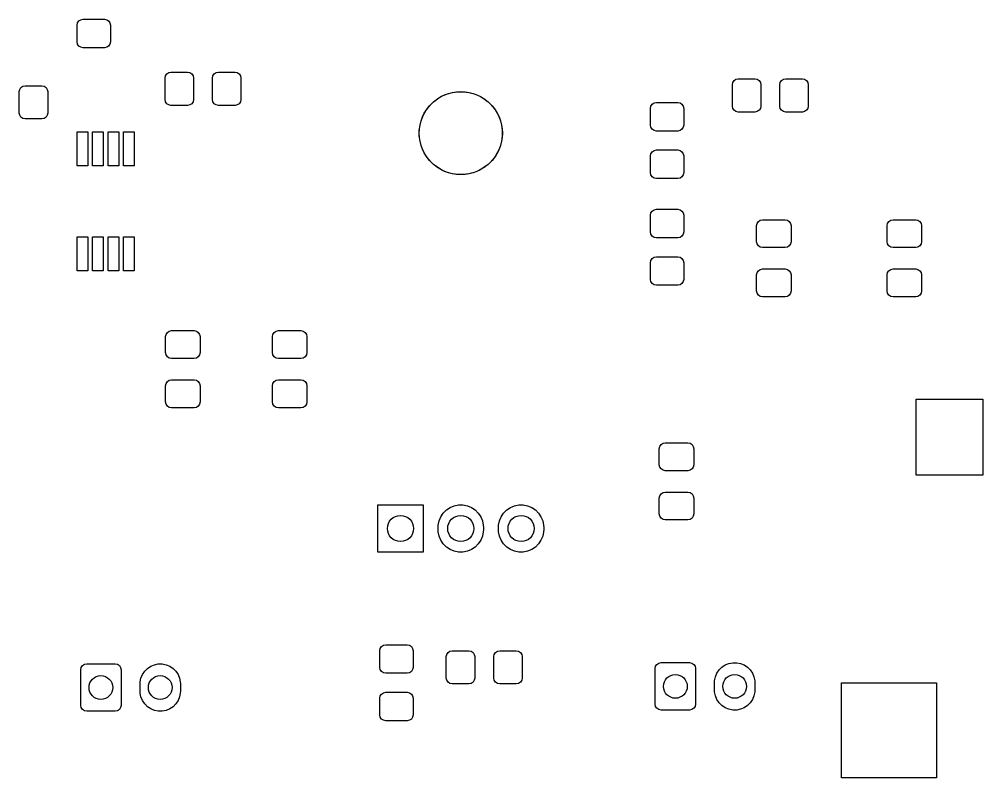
# Model space of a CAD drawing. Extents: x 2.21 to 8.82, y -5.68 to -2.98.
# Drawn here: x 5.457 to 7.055, y -5.679 to -4.421 of the extents above; entities that cross this region are included whole.
import ezdxf

# ---------------------------------------------------------------- set-up
doc = ezdxf.new("R2010")
doc.units = 0
doc.header["$MEASUREMENT"] = 0
doc.layers.add('BLACK', color=7, linetype='CONTINUOUS')

msp = doc.modelspace()

# ---------------------------------------------------------------- linework, layer by layer
at = {"layer": 'BLACK', "linetype": 'CONTINUOUS'}
for p, q in [((5.5539, -4.427), (5.556, -4.4238)), ((5.556, -4.4238), (5.5592, -4.4217)), ((5.5592, -4.4217), (5.563, -4.4209)), ((5.563, -4.4209), (5.5984, -4.4209)), ((5.5984, -4.4209), (5.6022, -4.4217)), ((5.6022, -4.4217), (5.6053, -4.4238)), ((5.6053, -4.4238), (5.6075, -4.427)), ((5.5531, -4.4308), (5.5539, -4.427)), ((5.5531, -4.4583), (5.5531, -4.4308)), ((5.6075, -4.427), (5.6082, -4.4308)), ((5.6082, -4.4308), (5.6082, -4.4583)), ((5.5539, -4.4621), (5.5531, -4.4583)), ((5.6082, -4.4583), (5.6075, -4.4621)), ((5.556, -4.4653), (5.5539, -4.4621)), ((5.5592, -4.4674), (5.556, -4.4653)), ((5.563, -4.4682), (5.5592, -4.4674)), ((5.5984, -4.4682), (5.563, -4.4682)), ((5.6022, -4.4674), (5.5984, -4.4682)), ((5.6053, -4.4653), (5.6022, -4.4674)), ((5.6075, -4.4621), (5.6053, -4.4653)), ((5.6988, -4.5186), (5.6995, -4.5148)), ((5.6988, -4.554), (5.6988, -4.5186)), ((5.6995, -4.5148), (5.7017, -4.5116)), ((5.7017, -4.5116), (5.7049, -4.5095)), ((5.7049, -4.5095), (5.7086, -4.5087)), ((5.7086, -4.5087), (5.7362, -4.5087)), ((5.7362, -4.5087), (5.7399, -4.5095)), ((5.7399, -4.5095), (5.7431, -4.5116)), ((5.7431, -4.5116), (5.7453, -4.5148)), ((5.7453, -4.5148), (5.746, -4.5186)), ((5.746, -4.5186), (5.746, -4.554)), ((5.7775, -4.5186), (5.7783, -4.5148)), ((5.7775, -4.554), (5.7775, -4.5186)), ((5.7783, -4.5148), (5.7804, -4.5116)), ((5.7804, -4.5116), (5.7836, -4.5095)), ((5.7836, -4.5095), (5.7874, -4.5087)), ((5.7874, -4.5087), (5.8149, -4.5087)), ((5.8149, -4.5087), (5.8187, -4.5095)), ((5.8187, -4.5095), (5.8219, -4.5116)), ((5.8219, -4.5116), (5.824, -4.5148)), ((5.824, -4.5148), (5.8248, -4.5186)), ((5.8248, -4.5186), (5.8248, -4.554)), ((6.6426, -4.5226), (6.6458, -4.5204)), ((6.6458, -4.5204), (6.6496, -4.5197)), ((6.6496, -4.5197), (6.6772, -4.5197)), ((6.6772, -4.5197), (6.6809, -4.5204)), ((6.6809, -4.5204), (6.6841, -4.5226)), ((6.7214, -4.5226), (6.7246, -4.5204)), ((6.7246, -4.5204), (6.7283, -4.5197)), ((6.7283, -4.5197), (6.7559, -4.5197)), ((6.7559, -4.5197), (6.7597, -4.5204)), ((6.7597, -4.5204), (6.7629, -4.5226)), ((5.457, -4.541), (5.4578, -4.5373)), ((5.4578, -4.5373), (5.4599, -4.5341)), ((5.4599, -4.5341), (5.4631, -4.5319)), ((5.4631, -4.5319), (5.4669, -4.5312)), ((5.4669, -4.5312), (5.4944, -4.5312)), ((5.4944, -4.5312), (5.4982, -4.5319)), ((5.4982, -4.5319), (5.5014, -4.5341)), ((5.5014, -4.5341), (5.5035, -4.5373)), ((5.5035, -4.5373), (5.5043, -4.541)), ((6.6398, -4.5295), (6.6405, -4.5258)), ((6.6398, -4.565), (6.6398, -4.5295)), ((6.6405, -4.5258), (6.6426, -4.5226)), ((6.6841, -4.5226), (6.6863, -4.5258)), ((6.6863, -4.5258), (6.687, -4.5295)), ((6.687, -4.5295), (6.687, -4.565)), ((6.7185, -4.5295), (6.7193, -4.5258)), ((6.7185, -4.565), (6.7185, -4.5295)), ((6.7193, -4.5258), (6.7214, -4.5226)), ((6.7629, -4.5226), (6.765, -4.5258)), ((6.765, -4.5258), (6.7657, -4.5295)), ((6.7657, -4.5295), (6.7657, -4.565)), ((5.457, -4.5765), (5.457, -4.541)), ((5.5043, -4.541), (5.5043, -4.5765)), ((5.6995, -4.5578), (5.6988, -4.554)), ((5.746, -4.554), (5.7453, -4.5578)), ((5.7783, -4.5578), (5.7775, -4.554)), ((5.8248, -4.554), (5.824, -4.5578)), ((6.1439, -4.558), (6.1511, -4.5526)), ((6.1511, -4.5526), (6.1589, -4.5481)), ((6.1589, -4.5481), (6.1672, -4.5446)), ((6.1672, -4.5446), (6.1759, -4.5423)), ((6.1759, -4.5423), (6.1849, -4.5411)), ((6.1849, -4.5411), (6.1939, -4.5411)), ((6.1939, -4.5411), (6.2028, -4.5423)), ((6.2028, -4.5423), (6.2115, -4.5446)), ((6.2115, -4.5446), (6.2198, -4.5481)), ((6.2198, -4.5481), (6.2276, -4.5526)), ((6.2276, -4.5526), (6.2348, -4.558)), ((5.7017, -4.561), (5.6995, -4.5578)), ((5.7049, -4.5631), (5.7017, -4.561)), ((5.7086, -4.5639), (5.7049, -4.5631)), ((5.7362, -4.5639), (5.7086, -4.5639)), ((5.7399, -4.5631), (5.7362, -4.5639)), ((5.7431, -4.561), (5.7399, -4.5631)), ((5.7453, -4.5578), (5.7431, -4.561)), ((5.7804, -4.561), (5.7783, -4.5578)), ((5.7836, -4.5631), (5.7804, -4.561)), ((5.7874, -4.5639), (5.7836, -4.5631)), ((5.8149, -4.5639), (5.7874, -4.5639)), ((5.8187, -4.5631), (5.8149, -4.5639)), ((5.8219, -4.561), (5.8187, -4.5631)), ((5.824, -4.5578), (5.8219, -4.561)), ((6.1321, -4.5716), (6.1376, -4.5644)), ((6.1376, -4.5644), (6.1439, -4.558)), ((6.2348, -4.558), (6.2412, -4.5644)), ((6.2412, -4.5644), (6.2467, -4.5716)), ((6.5039, -4.5689), (6.5047, -4.5651)), ((6.5039, -4.5965), (6.5039, -4.5689)), ((6.5047, -4.5651), (6.5068, -4.5619)), ((6.5068, -4.5619), (6.51, -4.5598)), ((6.51, -4.5598), (6.5138, -4.5591)), ((6.5138, -4.5591), (6.5492, -4.5591)), ((6.5492, -4.5591), (6.553, -4.5598)), ((6.553, -4.5598), (6.5562, -4.5619)), ((6.5562, -4.5619), (6.5583, -4.5651)), ((6.5583, -4.5651), (6.5591, -4.5689)), ((6.5591, -4.5689), (6.5591, -4.5965)), ((6.6405, -4.5687), (6.6398, -4.565)), ((6.6426, -4.5719), (6.6405, -4.5687)), ((6.6863, -4.5687), (6.6841, -4.5719)), ((6.687, -4.565), (6.6863, -4.5687)), ((6.7193, -4.5687), (6.7185, -4.565)), ((6.7214, -4.5719), (6.7193, -4.5687)), ((6.765, -4.5687), (6.7629, -4.5719)), ((6.7657, -4.565), (6.765, -4.5687)), ((5.4578, -4.5802), (5.457, -4.5765)), ((5.4599, -4.5834), (5.4578, -4.5802)), ((5.4631, -4.5855), (5.4599, -4.5834)), ((5.4669, -4.5863), (5.4631, -4.5855)), ((5.4944, -4.5863), (5.4669, -4.5863)), ((5.4982, -4.5855), (5.4944, -4.5863)), ((5.5014, -4.5834), (5.4982, -4.5855)), ((5.5035, -4.5802), (5.5014, -4.5834)), ((5.5043, -4.5765), (5.5035, -4.5802)), ((6.1241, -4.5877), (6.1276, -4.5794)), ((6.1276, -4.5794), (6.1321, -4.5716)), ((6.2467, -4.5716), (6.2512, -4.5794)), ((6.2512, -4.5794), (6.2546, -4.5877)), ((6.6458, -4.5741), (6.6426, -4.5719)), ((6.6496, -4.5748), (6.6458, -4.5741)), ((6.6772, -4.5748), (6.6496, -4.5748)), ((6.6809, -4.5741), (6.6772, -4.5748)), ((6.6841, -4.5719), (6.6809, -4.5741)), ((6.7246, -4.5741), (6.7214, -4.5719)), ((6.7283, -4.5748), (6.7246, -4.5741)), ((6.7559, -4.5748), (6.7283, -4.5748)), ((6.7597, -4.5741), (6.7559, -4.5748)), ((6.7629, -4.5719), (6.7597, -4.5741)), ((6.1206, -4.6053), (6.1218, -4.5964)), ((6.1218, -4.5964), (6.1241, -4.5877)), ((6.2546, -4.5877), (6.2569, -4.5964)), ((6.2569, -4.5964), (6.2581, -4.6053)), ((6.5047, -4.6002), (6.5039, -4.5965)), ((6.5068, -4.6034), (6.5047, -4.6002)), ((6.5583, -4.6002), (6.5562, -4.6034)), ((6.5591, -4.5965), (6.5583, -4.6002)), ((5.5531, -4.6639), (5.5531, -4.6078)), ((5.5531, -4.6078), (5.5708, -4.6078)), ((5.5708, -4.6078), (5.5708, -4.6639)), ((5.5787, -4.6639), (5.5787, -4.6078)), ((5.5787, -4.6078), (5.5964, -4.6078)), ((5.5964, -4.6078), (5.5964, -4.6639)), ((5.6043, -4.6639), (5.6043, -4.6078)), ((5.6043, -4.6078), (5.622, -4.6078)), ((5.622, -4.6078), (5.622, -4.6639)), ((5.6299, -4.6639), (5.6299, -4.6078)), ((5.6299, -4.6078), (5.6476, -4.6078)), ((5.6476, -4.6078), (5.6476, -4.6639)), ((6.1206, -4.6143), (6.1206, -4.6053)), ((6.1218, -4.6233), (6.1206, -4.6143)), ((6.2581, -4.6143), (6.2569, -4.6233)), ((6.2581, -4.6053), (6.2581, -4.6143)), ((6.51, -4.6056), (6.5068, -4.6034)), ((6.5138, -4.6063), (6.51, -4.6056)), ((6.5492, -4.6063), (6.5138, -4.6063)), ((6.553, -4.6056), (6.5492, -4.6063)), ((6.5562, -4.6034), (6.553, -4.6056)), ((6.1241, -4.632), (6.1218, -4.6233)), ((6.1276, -4.6403), (6.1241, -4.632)), ((6.2546, -4.632), (6.2512, -4.6403)), ((6.2569, -4.6233), (6.2546, -4.632)), ((6.1321, -4.6481), (6.1276, -4.6403)), ((6.1376, -4.6553), (6.1321, -4.6481)), ((6.2467, -4.6481), (6.2412, -4.6553)), ((6.2512, -4.6403), (6.2467, -4.6481)), ((6.5039, -4.6476), (6.5047, -4.6439)), ((6.5039, -4.6752), (6.5039, -4.6476)), ((6.5047, -4.6439), (6.5068, -4.6407)), ((6.5068, -4.6407), (6.51, -4.6385)), ((6.51, -4.6385), (6.5138, -4.6378)), ((6.5138, -4.6378), (6.5492, -4.6378)), ((6.5492, -4.6378), (6.553, -4.6385)), ((6.553, -4.6385), (6.5562, -4.6407)), ((6.5562, -4.6407), (6.5583, -4.6439)), ((6.5583, -4.6439), (6.5591, -4.6476)), ((6.5591, -4.6476), (6.5591, -4.6752)), ((5.5708, -4.6639), (5.5531, -4.6639)), ((5.5964, -4.6639), (5.5787, -4.6639)), ((5.622, -4.6639), (5.6043, -4.6639)), ((5.6476, -4.6639), (5.6299, -4.6639)), ((6.1439, -4.6616), (6.1376, -4.6553)), ((6.1511, -4.6671), (6.1439, -4.6616)), ((6.2348, -4.6616), (6.2276, -4.6671)), ((6.2412, -4.6553), (6.2348, -4.6616)), ((6.1589, -4.6716), (6.1511, -4.6671)), ((6.1672, -4.6751), (6.1589, -4.6716)), ((6.1759, -4.6774), (6.1672, -4.6751)), ((6.1849, -4.6786), (6.1759, -4.6774)), ((6.1939, -4.6786), (6.1849, -4.6786)), ((6.2028, -4.6774), (6.1939, -4.6786)), ((6.2115, -4.6751), (6.2028, -4.6774)), ((6.2198, -4.6716), (6.2115, -4.6751)), ((6.2276, -4.6671), (6.2198, -4.6716)), ((6.5047, -4.679), (6.5039, -4.6752)), ((6.5068, -4.6822), (6.5047, -4.679)), ((6.51, -4.6843), (6.5068, -4.6822)), ((6.5562, -4.6822), (6.553, -4.6843)), ((6.5583, -4.679), (6.5562, -4.6822)), ((6.5591, -4.6752), (6.5583, -4.679)), ((6.5138, -4.685), (6.51, -4.6843)), ((6.5492, -4.685), (6.5138, -4.685)), ((6.553, -4.6843), (6.5492, -4.685)), ((6.5039, -4.7461), (6.5047, -4.7423)), ((6.5039, -4.7736), (6.5039, -4.7461)), ((6.5047, -4.7423), (6.5068, -4.7391)), ((6.5068, -4.7391), (6.51, -4.737)), ((6.51, -4.737), (6.5138, -4.7362)), ((6.5138, -4.7362), (6.5492, -4.7362)), ((6.5492, -4.7362), (6.553, -4.737)), ((6.553, -4.737), (6.5562, -4.7391)), ((6.5562, -4.7391), (6.5583, -4.7423)), ((6.5583, -4.7423), (6.5591, -4.7461)), ((6.5591, -4.7461), (6.5591, -4.7736)), ((6.6801, -4.7633), (6.6809, -4.7595)), ((6.6809, -4.7595), (6.683, -4.7563)), ((6.683, -4.7563), (6.6862, -4.7542)), ((6.6862, -4.7542), (6.69, -4.7534)), ((6.69, -4.7534), (6.7274, -4.7534)), ((6.7274, -4.7534), (6.7311, -4.7542)), ((6.7311, -4.7542), (6.7343, -4.7563)), ((6.7343, -4.7563), (6.7365, -4.7595)), ((6.7365, -4.7595), (6.7372, -4.7633)), ((6.8967, -4.7633), (6.8974, -4.7595)), ((6.8974, -4.7595), (6.8995, -4.7563)), ((6.8995, -4.7563), (6.9027, -4.7542)), ((6.9027, -4.7542), (6.9065, -4.7534)), ((6.9065, -4.7534), (6.9439, -4.7534)), ((6.9439, -4.7534), (6.9477, -4.7542)), ((6.9477, -4.7542), (6.9509, -4.7563)), ((6.9509, -4.7563), (6.953, -4.7595)), ((6.953, -4.7595), (6.9537, -4.7633)), ((6.5047, -4.7774), (6.5039, -4.7736)), ((6.5068, -4.7806), (6.5047, -4.7774)), ((6.5583, -4.7774), (6.5562, -4.7806)), ((6.5591, -4.7736), (6.5583, -4.7774)), ((6.6801, -4.7899), (6.6801, -4.7633)), ((6.7372, -4.7633), (6.7372, -4.7899)), ((6.8967, -4.7899), (6.8967, -4.7633)), ((6.9537, -4.7633), (6.9537, -4.7899)), ((5.5531, -4.8381), (5.5531, -4.7819)), ((5.5531, -4.7819), (5.5708, -4.7819)), ((5.5708, -4.7819), (5.5708, -4.8381)), ((5.5787, -4.8381), (5.5787, -4.7819)), ((5.5787, -4.7819), (5.5964, -4.7819)), ((5.5964, -4.7819), (5.5964, -4.8381)), ((5.6043, -4.8381), (5.6043, -4.7819)), ((5.6043, -4.7819), (5.622, -4.7819)), ((5.622, -4.7819), (5.622, -4.8381)), ((5.6299, -4.8381), (5.6299, -4.7819)), ((5.6299, -4.7819), (5.6476, -4.7819)), ((5.6476, -4.7819), (5.6476, -4.8381)), ((6.51, -4.7827), (6.5068, -4.7806)), ((6.5138, -4.7835), (6.51, -4.7827)), ((6.5492, -4.7835), (6.5138, -4.7835)), ((6.553, -4.7827), (6.5492, -4.7835)), ((6.5562, -4.7806), (6.553, -4.7827)), ((6.6809, -4.7936), (6.6801, -4.7899)), ((6.683, -4.7968), (6.6809, -4.7936)), ((6.7365, -4.7936), (6.7343, -4.7968)), ((6.7372, -4.7899), (6.7365, -4.7936)), ((6.8974, -4.7936), (6.8967, -4.7899)), ((6.8995, -4.7968), (6.8974, -4.7936)), ((6.953, -4.7936), (6.9509, -4.7968)), ((6.9537, -4.7899), (6.953, -4.7936)), ((6.6862, -4.799), (6.683, -4.7968)), ((6.69, -4.7997), (6.6862, -4.799)), ((6.7274, -4.7997), (6.69, -4.7997)), ((6.7311, -4.799), (6.7274, -4.7997)), ((6.7343, -4.7968), (6.7311, -4.799)), ((6.9027, -4.799), (6.8995, -4.7968)), ((6.9065, -4.7997), (6.9027, -4.799)), ((6.9439, -4.7997), (6.9065, -4.7997)), ((6.9477, -4.799), (6.9439, -4.7997)), ((6.9509, -4.7968), (6.9477, -4.799)), ((6.5039, -4.8248), (6.5047, -4.821)), ((6.5039, -4.8524), (6.5039, -4.8248)), ((6.5047, -4.821), (6.5068, -4.8178)), ((6.5068, -4.8178), (6.51, -4.8157)), ((6.51, -4.8157), (6.5138, -4.815)), ((6.5138, -4.815), (6.5492, -4.815)), ((6.5492, -4.815), (6.553, -4.8157)), ((6.553, -4.8157), (6.5562, -4.8178)), ((6.5562, -4.8178), (6.5583, -4.821)), ((6.5583, -4.821), (6.5591, -4.8248)), ((6.5591, -4.8248), (6.5591, -4.8524)), ((5.5708, -4.8381), (5.5531, -4.8381)), ((5.5964, -4.8381), (5.5787, -4.8381)), ((5.622, -4.8381), (5.6043, -4.8381)), ((5.6476, -4.8381), (5.6299, -4.8381)), ((6.6801, -4.845), (6.6809, -4.8412)), ((6.6809, -4.8412), (6.683, -4.838)), ((6.683, -4.838), (6.6862, -4.8359)), ((6.6862, -4.8359), (6.69, -4.8351)), ((6.69, -4.8351), (6.7274, -4.8351)), ((6.7274, -4.8351), (6.7311, -4.8359)), ((6.7311, -4.8359), (6.7343, -4.838)), ((6.7343, -4.838), (6.7365, -4.8412)), ((6.7365, -4.8412), (6.7372, -4.845)), ((6.8967, -4.845), (6.8974, -4.8412)), ((6.8974, -4.8412), (6.8995, -4.838)), ((6.8995, -4.838), (6.9027, -4.8359)), ((6.9027, -4.8359), (6.9065, -4.8351)), ((6.9065, -4.8351), (6.9439, -4.8351)), ((6.9439, -4.8351), (6.9477, -4.8359)), ((6.9477, -4.8359), (6.9509, -4.838)), ((6.9509, -4.838), (6.953, -4.8412)), ((6.953, -4.8412), (6.9537, -4.845)), ((6.5047, -4.8561), (6.5039, -4.8524)), ((6.5068, -4.8593), (6.5047, -4.8561)), ((6.5583, -4.8561), (6.5562, -4.8593)), ((6.5591, -4.8524), (6.5583, -4.8561)), ((6.6801, -4.8716), (6.6801, -4.845)), ((6.7372, -4.845), (6.7372, -4.8716)), ((6.8967, -4.8716), (6.8967, -4.845)), ((6.9537, -4.845), (6.9537, -4.8716)), ((6.51, -4.8615), (6.5068, -4.8593)), ((6.5138, -4.8622), (6.51, -4.8615)), ((6.5492, -4.8622), (6.5138, -4.8622)), ((6.553, -4.8615), (6.5492, -4.8622)), ((6.5562, -4.8593), (6.553, -4.8615)), ((6.6809, -4.8753), (6.6801, -4.8716)), ((6.7372, -4.8716), (6.7365, -4.8753)), ((6.8974, -4.8753), (6.8967, -4.8716)), ((6.9537, -4.8716), (6.953, -4.8753)), ((6.683, -4.8785), (6.6809, -4.8753)), ((6.6862, -4.8806), (6.683, -4.8785)), ((6.69, -4.8814), (6.6862, -4.8806)), ((6.7274, -4.8814), (6.69, -4.8814)), ((6.7311, -4.8806), (6.7274, -4.8814)), ((6.7343, -4.8785), (6.7311, -4.8806)), ((6.7365, -4.8753), (6.7343, -4.8785)), ((6.8995, -4.8785), (6.8974, -4.8753)), ((6.9027, -4.8806), (6.8995, -4.8785)), ((6.9065, -4.8814), (6.9027, -4.8806)), ((6.9439, -4.8814), (6.9065, -4.8814)), ((6.9477, -4.8806), (6.9439, -4.8814)), ((6.9509, -4.8785), (6.9477, -4.8806)), ((6.953, -4.8753), (6.9509, -4.8785)), ((5.7059, -4.9382), (5.7096, -4.9375)), ((5.7096, -4.9375), (5.747, -4.9375)), ((5.747, -4.9375), (5.7508, -4.9382)), ((5.883, -4.9382), (5.8868, -4.9375)), ((5.8868, -4.9375), (5.9242, -4.9375)), ((5.9242, -4.9375), (5.928, -4.9382)), ((5.6998, -4.9473), (5.7006, -4.9436)), ((5.6998, -4.9739), (5.6998, -4.9473)), ((5.7006, -4.9436), (5.7027, -4.9404)), ((5.7027, -4.9404), (5.7059, -4.9382)), ((5.7508, -4.9382), (5.754, -4.9404)), ((5.754, -4.9404), (5.7561, -4.9436)), ((5.7561, -4.9436), (5.7569, -4.9473)), ((5.7569, -4.9473), (5.7569, -4.9739)), ((5.877, -4.9473), (5.8777, -4.9436)), ((5.877, -4.9739), (5.877, -4.9473)), ((5.8777, -4.9436), (5.8799, -4.9404)), ((5.8799, -4.9404), (5.883, -4.9382)), ((5.928, -4.9382), (5.9312, -4.9404)), ((5.9312, -4.9404), (5.9333, -4.9436)), ((5.9333, -4.9436), (5.9341, -4.9473)), ((5.9341, -4.9473), (5.9341, -4.9739)), ((5.7006, -4.9777), (5.6998, -4.9739)), ((5.7027, -4.9809), (5.7006, -4.9777)), ((5.7059, -4.983), (5.7027, -4.9809)), ((5.7096, -4.9838), (5.7059, -4.983)), ((5.747, -4.9838), (5.7096, -4.9838)), ((5.7508, -4.983), (5.747, -4.9838)), ((5.754, -4.9809), (5.7508, -4.983)), ((5.7561, -4.9777), (5.754, -4.9809)), ((5.7569, -4.9739), (5.7561, -4.9777)), ((5.8777, -4.9777), (5.877, -4.9739)), ((5.8799, -4.9809), (5.8777, -4.9777)), ((5.883, -4.983), (5.8799, -4.9809)), ((5.8868, -4.9838), (5.883, -4.983)), ((5.9242, -4.9838), (5.8868, -4.9838)), ((5.928, -4.983), (5.9242, -4.9838)), ((5.9312, -4.9809), (5.928, -4.983)), ((5.9333, -4.9777), (5.9312, -4.9809)), ((5.9341, -4.9739), (5.9333, -4.9777)), ((5.6998, -5.029), (5.7006, -5.0253)), ((5.6998, -5.0556), (5.6998, -5.029)), ((5.7006, -5.0253), (5.7027, -5.0221)), ((5.7027, -5.0221), (5.7059, -5.0199)), ((5.7059, -5.0199), (5.7096, -5.0192)), ((5.7096, -5.0192), (5.747, -5.0192)), ((5.747, -5.0192), (5.7508, -5.0199)), ((5.7508, -5.0199), (5.754, -5.0221)), ((5.754, -5.0221), (5.7561, -5.0253)), ((5.7561, -5.0253), (5.7569, -5.029)), ((5.7569, -5.029), (5.7569, -5.0556)), ((5.877, -5.029), (5.8777, -5.0253)), ((5.877, -5.0556), (5.877, -5.029)), ((5.8777, -5.0253), (5.8799, -5.0221)), ((5.8799, -5.0221), (5.883, -5.0199)), ((5.883, -5.0199), (5.8868, -5.0192)), ((5.8868, -5.0192), (5.9242, -5.0192)), ((5.9242, -5.0192), (5.928, -5.0199)), ((5.928, -5.0199), (5.9312, -5.0221)), ((5.9312, -5.0221), (5.9333, -5.0253)), ((5.9333, -5.0253), (5.9341, -5.029)), ((5.9341, -5.029), (5.9341, -5.0556)), ((5.7006, -5.0594), (5.6998, -5.0556)), ((5.7027, -5.0626), (5.7006, -5.0594)), ((5.7059, -5.0647), (5.7027, -5.0626)), ((5.7096, -5.0655), (5.7059, -5.0647)), ((5.747, -5.0655), (5.7096, -5.0655)), ((5.7508, -5.0647), (5.747, -5.0655)), ((5.754, -5.0626), (5.7508, -5.0647)), ((5.7561, -5.0594), (5.754, -5.0626)), ((5.7569, -5.0556), (5.7561, -5.0594)), ((5.8777, -5.0594), (5.877, -5.0556)), ((5.8799, -5.0626), (5.8777, -5.0594)), ((5.883, -5.0647), (5.8799, -5.0626)), ((5.8868, -5.0655), (5.883, -5.0647)), ((5.9242, -5.0655), (5.8868, -5.0655)), ((5.928, -5.0647), (5.9242, -5.0655)), ((5.9312, -5.0626), (5.928, -5.0647)), ((5.9333, -5.0594), (5.9312, -5.0626)), ((5.9341, -5.0556), (5.9333, -5.0594)), ((6.9449, -5.1772), (6.9449, -5.0512)), ((6.9449, -5.0512), (7.0551, -5.0512)), ((7.0551, -5.0512), (7.0551, -5.1772)), ((6.5187, -5.1334), (6.5194, -5.1296)), ((6.5194, -5.1296), (6.5216, -5.1264)), ((6.5216, -5.1264), (6.5248, -5.1243)), ((6.5248, -5.1243), (6.5285, -5.1235)), ((6.5285, -5.1235), (6.5659, -5.1235)), ((6.5659, -5.1235), (6.5697, -5.1243)), ((6.5697, -5.1243), (6.5729, -5.1264)), ((6.5729, -5.1264), (6.575, -5.1296)), ((6.575, -5.1296), (6.5758, -5.1334)), ((6.5187, -5.1599), (6.5187, -5.1334)), ((6.5758, -5.1334), (6.5758, -5.1599)), ((6.5194, -5.1637), (6.5187, -5.1599)), ((6.5758, -5.1599), (6.575, -5.1637)), ((6.5216, -5.1669), (6.5194, -5.1637)), ((6.5248, -5.169), (6.5216, -5.1669)), ((6.5285, -5.1698), (6.5248, -5.169)), ((6.5659, -5.1698), (6.5285, -5.1698)), ((6.5697, -5.169), (6.5659, -5.1698)), ((6.5729, -5.1669), (6.5697, -5.169)), ((6.575, -5.1637), (6.5729, -5.1669)), ((7.0551, -5.1772), (6.9449, -5.1772)), ((6.5194, -5.2113), (6.5216, -5.2081)), ((6.5216, -5.2081), (6.5248, -5.206)), ((6.5248, -5.206), (6.5285, -5.2052)), ((6.5285, -5.2052), (6.5659, -5.2052)), ((6.5659, -5.2052), (6.5697, -5.206)), ((6.5697, -5.206), (6.5729, -5.2081)), ((6.5729, -5.2081), (6.575, -5.2113)), ((6.5187, -5.2151), (6.5194, -5.2113)), ((6.5187, -5.2416), (6.5187, -5.2151)), ((6.575, -5.2113), (6.5758, -5.2151)), ((6.5758, -5.2151), (6.5758, -5.2416)), ((6.0519, -5.3051), (6.0519, -5.2264)), ((6.0519, -5.2264), (6.1269, -5.2264)), ((6.1269, -5.2264), (6.1269, -5.3051)), ((6.1563, -5.2462), (6.1604, -5.2401)), ((6.1604, -5.2401), (6.1656, -5.2349)), ((6.1656, -5.2349), (6.1717, -5.2308)), ((6.1717, -5.2308), (6.1785, -5.228)), ((6.1785, -5.228), (6.1857, -5.2266)), ((6.1857, -5.2266), (6.193, -5.2266)), ((6.193, -5.2266), (6.2003, -5.228)), ((6.2003, -5.228), (6.207, -5.2308)), ((6.207, -5.2308), (6.2132, -5.2349)), ((6.2132, -5.2349), (6.2184, -5.2401)), ((6.2184, -5.2401), (6.2224, -5.2462)), ((6.2563, -5.2462), (6.2604, -5.2401)), ((6.2604, -5.2401), (6.2656, -5.2349)), ((6.2656, -5.2349), (6.2717, -5.2308)), ((6.2717, -5.2308), (6.2785, -5.228)), ((6.2785, -5.228), (6.2857, -5.2266)), ((6.2857, -5.2266), (6.293, -5.2266)), ((6.293, -5.2266), (6.3003, -5.228)), ((6.3003, -5.228), (6.307, -5.2308)), ((6.307, -5.2308), (6.3132, -5.2349)), ((6.3132, -5.2349), (6.3184, -5.2401)), ((6.3184, -5.2401), (6.3224, -5.2462)), ((6.5194, -5.2454), (6.5187, -5.2416)), ((6.5758, -5.2416), (6.575, -5.2454)), ((6.1521, -5.2602), (6.1535, -5.253)), ((6.1535, -5.253), (6.1563, -5.2462)), ((6.2224, -5.2462), (6.2253, -5.253)), ((6.2253, -5.253), (6.2267, -5.2602)), ((6.2521, -5.2602), (6.2535, -5.253)), ((6.2535, -5.253), (6.2563, -5.2462)), ((6.3224, -5.2462), (6.3253, -5.253)), ((6.3253, -5.253), (6.3267, -5.2602)), ((6.5216, -5.2486), (6.5194, -5.2454)), ((6.5248, -5.2507), (6.5216, -5.2486)), ((6.5285, -5.2515), (6.5248, -5.2507)), ((6.5659, -5.2515), (6.5285, -5.2515)), ((6.5697, -5.2507), (6.5659, -5.2515)), ((6.5729, -5.2486), (6.5697, -5.2507)), ((6.575, -5.2454), (6.5729, -5.2486)), ((6.1519, -5.2639), (6.1521, -5.2602)), ((6.1519, -5.2676), (6.1519, -5.2639)), ((6.1521, -5.2713), (6.1519, -5.2676)), ((6.1535, -5.2785), (6.1521, -5.2713)), ((6.2267, -5.2713), (6.2253, -5.2785)), ((6.2267, -5.2602), (6.2269, -5.2639)), ((6.2269, -5.2676), (6.2267, -5.2713)), ((6.2269, -5.2639), (6.2269, -5.2676)), ((6.2519, -5.2639), (6.2521, -5.2602)), ((6.2519, -5.2676), (6.2519, -5.2639)), ((6.2521, -5.2713), (6.2519, -5.2676)), ((6.2535, -5.2785), (6.2521, -5.2713)), ((6.3267, -5.2713), (6.3253, -5.2785)), ((6.3267, -5.2602), (6.3269, -5.2639)), ((6.3269, -5.2676), (6.3267, -5.2713)), ((6.3269, -5.2639), (6.3269, -5.2676)), ((6.1563, -5.2853), (6.1535, -5.2785)), ((6.1604, -5.2914), (6.1563, -5.2853)), ((6.2224, -5.2853), (6.2184, -5.2914)), ((6.2253, -5.2785), (6.2224, -5.2853)), ((6.2563, -5.2853), (6.2535, -5.2785)), ((6.2604, -5.2914), (6.2563, -5.2853)), ((6.3224, -5.2853), (6.3184, -5.2914)), ((6.3253, -5.2785), (6.3224, -5.2853)), ((6.1269, -5.3051), (6.0519, -5.3051)), ((6.1656, -5.2966), (6.1604, -5.2914)), ((6.1717, -5.3007), (6.1656, -5.2966)), ((6.1785, -5.3035), (6.1717, -5.3007)), ((6.1857, -5.3049), (6.1785, -5.3035)), ((6.193, -5.3049), (6.1857, -5.3049)), ((6.2003, -5.3035), (6.193, -5.3049)), ((6.207, -5.3007), (6.2003, -5.3035)), ((6.2132, -5.2966), (6.207, -5.3007)), ((6.2184, -5.2914), (6.2132, -5.2966)), ((6.2656, -5.2966), (6.2604, -5.2914)), ((6.2717, -5.3007), (6.2656, -5.2966)), ((6.2785, -5.3035), (6.2717, -5.3007)), ((6.2857, -5.3049), (6.2785, -5.3035)), ((6.293, -5.3049), (6.2857, -5.3049)), ((6.3003, -5.3035), (6.293, -5.3049)), ((6.307, -5.3007), (6.3003, -5.3035)), ((6.3132, -5.2966), (6.307, -5.3007)), ((6.3184, -5.2914), (6.3132, -5.2966)), ((6.0551, -5.4685), (6.0559, -5.4647)), ((6.0559, -5.4647), (6.058, -5.4615)), ((6.058, -5.4615), (6.0612, -5.4594)), ((6.0612, -5.4594), (6.065, -5.4587)), ((6.065, -5.4587), (6.1004, -5.4587)), ((6.1004, -5.4587), (6.1042, -5.4594)), ((6.1042, -5.4594), (6.1074, -5.4615)), ((6.1074, -5.4615), (6.1095, -5.4647)), ((6.1095, -5.4647), (6.1102, -5.4685)), ((6.0551, -5.4961), (6.0551, -5.4685)), ((6.1102, -5.4685), (6.1102, -5.4961)), ((6.1654, -5.4783), (6.1661, -5.4746)), ((6.1654, -5.5138), (6.1654, -5.4783)), ((6.1661, -5.4746), (6.1682, -5.4714)), ((6.1682, -5.4714), (6.1714, -5.4693)), ((6.1714, -5.4693), (6.1752, -5.4685)), ((6.1752, -5.4685), (6.2028, -5.4685)), ((6.2028, -5.4685), (6.2065, -5.4693)), ((6.2065, -5.4693), (6.2097, -5.4714)), ((6.2097, -5.4714), (6.2118, -5.4746)), ((6.2118, -5.4746), (6.2126, -5.4783)), ((6.2126, -5.4783), (6.2126, -5.5138)), ((6.2441, -5.4783), (6.2448, -5.4746)), ((6.2441, -5.5138), (6.2441, -5.4783)), ((6.2448, -5.4746), (6.247, -5.4714)), ((6.247, -5.4714), (6.2502, -5.4693)), ((6.2502, -5.4693), (6.2539, -5.4685)), ((6.2539, -5.4685), (6.2815, -5.4685)), ((6.2815, -5.4685), (6.2853, -5.4693)), ((6.2853, -5.4693), (6.2885, -5.4714)), ((6.2885, -5.4714), (6.2906, -5.4746)), ((6.2906, -5.4746), (6.2913, -5.4783)), ((6.2913, -5.4783), (6.2913, -5.5138)), ((5.5591, -5.5), (5.5598, -5.4962)), ((5.5598, -5.4962), (5.5619, -5.493)), ((5.5619, -5.493), (5.5651, -5.4909)), ((5.5651, -5.4909), (5.5689, -5.4902)), ((5.5689, -5.4902), (5.6161, -5.4902)), ((5.6161, -5.4902), (5.6199, -5.4909)), ((5.6199, -5.4909), (5.6231, -5.493)), ((5.6231, -5.493), (5.6252, -5.4962)), ((5.6252, -5.4962), (5.626, -5.5)), ((5.6697, -5.4978), (5.6752, -5.4941)), ((5.6752, -5.4941), (5.6812, -5.4916)), ((5.6812, -5.4916), (5.6877, -5.4903)), ((5.6877, -5.4903), (5.6942, -5.4903)), ((5.6942, -5.4903), (5.7007, -5.4916)), ((5.7007, -5.4916), (5.7067, -5.4941)), ((5.7067, -5.4941), (5.7122, -5.4978)), ((6.0559, -5.4998), (6.0551, -5.4961)), ((6.1102, -5.4961), (6.1095, -5.4998)), ((6.5118, -5.498), (6.5126, -5.4943)), ((6.5126, -5.4943), (6.5147, -5.4911)), ((6.5147, -5.4911), (6.5179, -5.4889)), ((6.5179, -5.4889), (6.5217, -5.4882)), ((6.5217, -5.4882), (6.5689, -5.4882)), ((6.5689, -5.4882), (6.5727, -5.4889)), ((6.5727, -5.4889), (6.5759, -5.4911)), ((6.5759, -5.4911), (6.578, -5.4943)), ((6.578, -5.4943), (6.5787, -5.498)), ((6.6178, -5.5004), (6.6225, -5.4958)), ((6.6225, -5.4958), (6.6279, -5.4921)), ((6.6279, -5.4921), (6.634, -5.4896)), ((6.634, -5.4896), (6.6404, -5.4884)), ((6.6404, -5.4884), (6.647, -5.4884)), ((6.647, -5.4884), (6.6534, -5.4896)), ((6.6534, -5.4896), (6.6595, -5.4921)), ((6.6595, -5.4921), (6.6649, -5.4958)), ((6.6649, -5.4958), (6.6696, -5.5004)), ((5.5591, -5.5591), (5.5591, -5.5)), ((5.626, -5.5), (5.626, -5.5591)), ((5.6589, -5.5139), (5.6614, -5.5078)), ((5.6614, -5.5078), (5.6651, -5.5024)), ((5.6651, -5.5024), (5.6697, -5.4978)), ((5.7122, -5.4978), (5.7168, -5.5024)), ((5.7168, -5.5024), (5.7205, -5.5078)), ((5.7205, -5.5078), (5.723, -5.5139)), ((6.058, -5.503), (6.0559, -5.4998)), ((6.0612, -5.5052), (6.058, -5.503)), ((6.065, -5.5059), (6.0612, -5.5052)), ((6.1004, -5.5059), (6.065, -5.5059)), ((6.1042, -5.5052), (6.1004, -5.5059)), ((6.1074, -5.503), (6.1042, -5.5052)), ((6.1095, -5.4998), (6.1074, -5.503)), ((6.5118, -5.5571), (6.5118, -5.498)), ((6.5787, -5.498), (6.5787, -5.5571)), ((6.6104, -5.5184), (6.6117, -5.5119)), ((6.6117, -5.5119), (6.6142, -5.5059)), ((6.6142, -5.5059), (6.6178, -5.5004)), ((6.6696, -5.5004), (6.6732, -5.5059)), ((6.6732, -5.5059), (6.6757, -5.5119)), ((6.6757, -5.5119), (6.677, -5.5184)), ((5.6575, -5.5236), (5.6576, -5.5203)), ((5.6575, -5.5354), (5.6575, -5.5236)), ((5.6576, -5.5203), (5.6589, -5.5139)), ((5.723, -5.5139), (5.7242, -5.5203)), ((5.7242, -5.5203), (5.7244, -5.5236)), ((5.7244, -5.5236), (5.7244, -5.5354)), ((6.1661, -5.5175), (6.1654, -5.5138)), ((6.1682, -5.5207), (6.1661, -5.5175)), ((6.1714, -5.5229), (6.1682, -5.5207)), ((6.1752, -5.5236), (6.1714, -5.5229)), ((6.2028, -5.5236), (6.1752, -5.5236)), ((6.2065, -5.5229), (6.2028, -5.5236)), ((6.2097, -5.5207), (6.2065, -5.5229)), ((6.2118, -5.5175), (6.2097, -5.5207)), ((6.2126, -5.5138), (6.2118, -5.5175)), ((6.2448, -5.5175), (6.2441, -5.5138)), ((6.247, -5.5207), (6.2448, -5.5175)), ((6.2502, -5.5229), (6.247, -5.5207)), ((6.2539, -5.5236), (6.2502, -5.5229)), ((6.2815, -5.5236), (6.2539, -5.5236)), ((6.2853, -5.5229), (6.2815, -5.5236)), ((6.2885, -5.5207), (6.2853, -5.5229)), ((6.2906, -5.5175), (6.2885, -5.5207)), ((6.2913, -5.5138), (6.2906, -5.5175)), ((6.6102, -5.5217), (6.6104, -5.5184)), ((6.6102, -5.5335), (6.6102, -5.5217)), ((6.677, -5.5184), (6.6772, -5.5217)), ((6.6772, -5.5217), (6.6772, -5.5335)), ((6.8209, -5.6791), (6.8209, -5.5217)), ((6.8209, -5.5217), (6.9783, -5.5217)), ((6.9783, -5.5217), (6.9783, -5.6791)), ((5.6576, -5.5387), (5.6575, -5.5354)), ((5.6589, -5.5451), (5.6576, -5.5387)), ((5.6614, -5.5512), (5.6589, -5.5451)), ((5.723, -5.5451), (5.7205, -5.5512)), ((5.7242, -5.5387), (5.723, -5.5451)), ((5.7244, -5.5354), (5.7242, -5.5387)), ((6.0551, -5.5472), (6.0559, -5.5435)), ((6.0559, -5.5435), (6.058, -5.5403)), ((6.058, -5.5403), (6.0612, -5.5382)), ((6.0612, -5.5382), (6.065, -5.5374)), ((6.065, -5.5374), (6.1004, -5.5374)), ((6.1004, -5.5374), (6.1042, -5.5382)), ((6.1042, -5.5382), (6.1074, -5.5403)), ((6.1074, -5.5403), (6.1095, -5.5435)), ((6.1095, -5.5435), (6.1102, -5.5472)), ((6.6104, -5.5367), (6.6102, -5.5335)), ((6.6117, -5.5432), (6.6104, -5.5367)), ((6.6142, -5.5492), (6.6117, -5.5432)), ((6.6757, -5.5432), (6.6732, -5.5492)), ((6.677, -5.5367), (6.6757, -5.5432)), ((6.6772, -5.5335), (6.677, -5.5367)), ((5.5598, -5.5628), (5.5591, -5.5591)), ((5.626, -5.5591), (5.6252, -5.5628)), ((5.6651, -5.5567), (5.6614, -5.5512)), ((5.6697, -5.5613), (5.6651, -5.5567)), ((5.7168, -5.5567), (5.7122, -5.5613)), ((5.7205, -5.5512), (5.7168, -5.5567)), ((6.0551, -5.5748), (6.0551, -5.5472)), ((6.1102, -5.5472), (6.1102, -5.5748)), ((6.5126, -5.5609), (6.5118, -5.5571)), ((6.5147, -5.564), (6.5126, -5.5609)), ((6.578, -5.5609), (6.5759, -5.564)), ((6.5787, -5.5571), (6.578, -5.5609)), ((6.6178, -5.5547), (6.6142, -5.5492)), ((6.6225, -5.5593), (6.6178, -5.5547)), ((6.6279, -5.563), (6.6225, -5.5593)), ((6.6649, -5.5593), (6.6595, -5.563)), ((6.6696, -5.5547), (6.6649, -5.5593)), ((6.6732, -5.5492), (6.6696, -5.5547)), ((5.5619, -5.566), (5.5598, -5.5628)), ((5.5651, -5.5681), (5.5619, -5.566)), ((5.5689, -5.5689), (5.5651, -5.5681)), ((5.6161, -5.5689), (5.5689, -5.5689)), ((5.6199, -5.5681), (5.6161, -5.5689)), ((5.6231, -5.566), (5.6199, -5.5681)), ((5.6252, -5.5628), (5.6231, -5.566)), ((5.6752, -5.5649), (5.6697, -5.5613)), ((5.6812, -5.5675), (5.6752, -5.5649)), ((5.6877, -5.5687), (5.6812, -5.5675)), ((5.6942, -5.5687), (5.6877, -5.5687)), ((5.7007, -5.5675), (5.6942, -5.5687)), ((5.7067, -5.5649), (5.7007, -5.5675)), ((5.7122, -5.5613), (5.7067, -5.5649)), ((6.0559, -5.5786), (6.0551, -5.5748)), ((6.1102, -5.5748), (6.1095, -5.5786)), ((6.5179, -5.5662), (6.5147, -5.564)), ((6.5217, -5.5669), (6.5179, -5.5662)), ((6.5689, -5.5669), (6.5217, -5.5669)), ((6.5727, -5.5662), (6.5689, -5.5669)), ((6.5759, -5.564), (6.5727, -5.5662)), ((6.634, -5.5655), (6.6279, -5.563)), ((6.6404, -5.5668), (6.634, -5.5655)), ((6.647, -5.5668), (6.6404, -5.5668)), ((6.6534, -5.5655), (6.647, -5.5668)), ((6.6595, -5.563), (6.6534, -5.5655)), ((6.058, -5.5818), (6.0559, -5.5786)), ((6.0612, -5.5839), (6.058, -5.5818)), ((6.065, -5.5846), (6.0612, -5.5839)), ((6.1004, -5.5846), (6.065, -5.5846)), ((6.1042, -5.5839), (6.1004, -5.5846)), ((6.1074, -5.5818), (6.1042, -5.5839)), ((6.1095, -5.5786), (6.1074, -5.5818)), ((6.9783, -5.6791), (6.8209, -5.6791))]:
    msp.add_line(p, q, dxfattribs=at)
at = {"layer": 'BLACK'}
for centre, radius in [((6.1894, -4.6098), 0.0689), ((6.0894, -5.2657), 0.0217), ((6.1894, -5.2657), 0.0217), ((6.2894, -5.2657), 0.0217), ((5.5925, -5.5295), 0.0197), ((5.6909, -5.5295), 0.0197), ((6.5453, -5.5276), 0.0197), ((6.6437, -5.5276), 0.0197)]:
    msp.add_circle(centre, radius, dxfattribs=at)
at = {"layer": 'WHITE'}
for centre, radius in [((6.1894, -4.6098), 0.0689), ((6.0894, -5.2657), 0.0217), ((6.1894, -5.2657), 0.0217), ((6.2894, -5.2657), 0.0217), ((5.5925, -5.5295), 0.0197), ((5.6909, -5.5295), 0.0197), ((6.5453, -5.5276), 0.0197), ((6.6437, -5.5276), 0.0197)]:
    msp.add_circle(centre, radius, dxfattribs=at)

doc.saveas('drawing.dxf')
